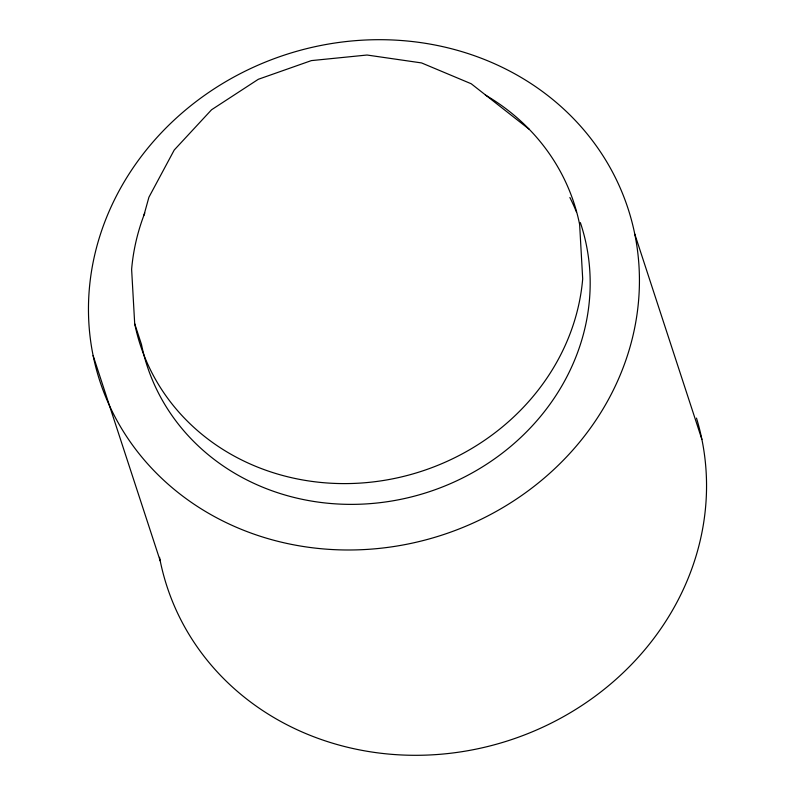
<?xml version="1.0" encoding="UTF-8"?>
<svg xmlns="http://www.w3.org/2000/svg" width="795" height="795" viewBox="0 0 795 795"><rect width="100%" height="100%" fill="white"/><g stroke="black" fill="none" stroke-linecap="round" stroke-linejoin="round"><path stroke-width="1.19" d="M143.925 215.266L148.904 197.259L174.234 150.017L211.549 109.77L258.325 79.281L311.352 60.609L367.032 55.024L421.559 62.924L471.226 83.763L529.241 129.307M634.778 234.098A277.823 252.611 -18.1 0 1 272.218 539.825A277.823 252.611 -18.1 0 1 184.847 110.594A277.823 252.611 -18.1 0 1 634.778 234.098L701.886 439.416M144.789 213A228.155 207.445 -18.1 0 0 131.622 269.316L134.693 323.694L141.48 344.474A228.155 207.445 -18.1 0 0 417.584 495.285A228.155 207.445 -18.1 0 0 580.35 222.58M93.114 355.584L160.222 560.902M696.48 418.1A277.823 252.611 -18.1 0 1 491.3 745.601A277.823 252.611 -18.1 0 1 159.527 557.325M569.866 197.478A228.155 207.445 -18.1 0 1 576.494 212.106M134.693 323.694A228.155 207.445 -18.1 0 0 368.92 482.376A228.155 207.445 -18.1 0 0 582.695 278.816L579.625 224.438A228.155 207.445 -18.1 0 0 485.367 95.032"/></g></svg>
